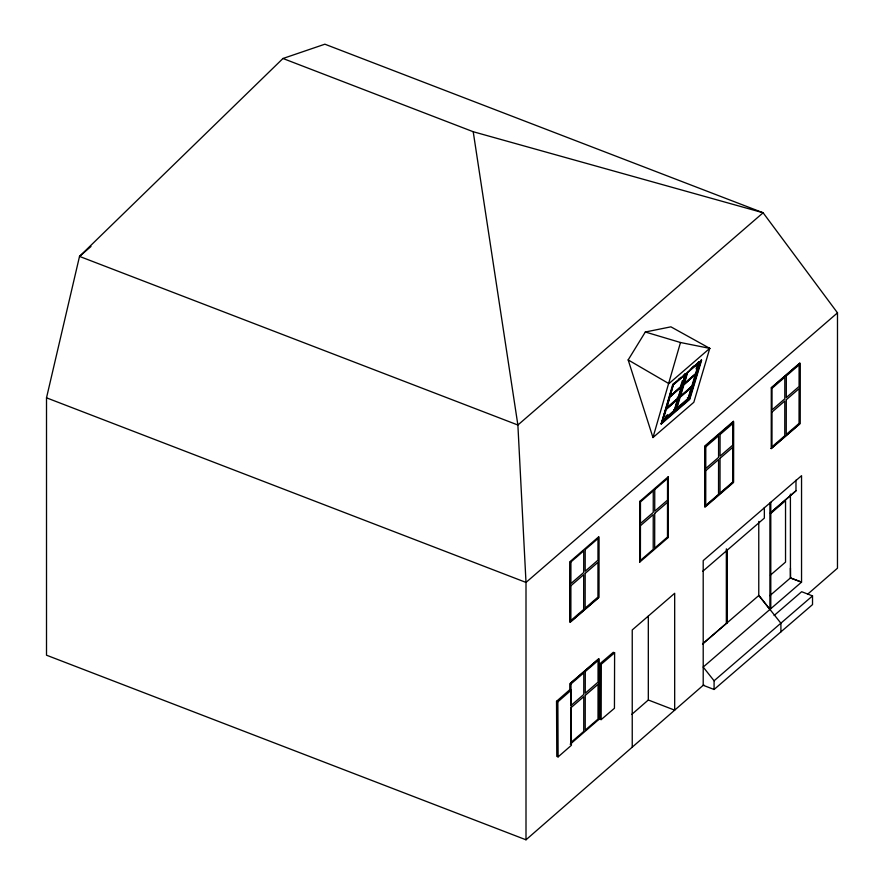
<?xml version="1.0" encoding="UTF-8"?>
<svg xmlns="http://www.w3.org/2000/svg" width="884" height="884" viewBox="0 0 884 884"><rect width="100%" height="100%" fill="white"/><g stroke="black" fill="none" stroke-linecap="round" stroke-linejoin="round"><path stroke-width="1.33" d="M570.191 561.506L570.125 622.226L598.678 597.562L598.667 536.842L570.191 561.506L570.125 622.226L598.667 597.584L598.733 536.831M570.257 690.371L570.257 683.476L598.811 658.801L598.744 719.532L570.202 744.195M668.205 476.785L668.205 537.527L639.673 562.169L639.729 501.449L668.205 476.785L668.216 537.494M758.77 521.427L758.77 595.407L769.909 609.452L769.909 503.018M770.793 608.689L770.793 502.256M771.235 448.553L771.29 387.833L799.777 363.169L799.777 423.878L771.235 448.553L799.777 423.878L799.843 363.158L771.29 387.833M769.909 595.628L790.44 577.937L790.406 494.112M599.993 663.674L599.827 719.123L601.142 719.631L614.446 708.261L614.612 652.812L613.297 652.304L599.993 663.674L601.308 664.182L614.612 652.812M601.142 719.631L601.308 664.182M703.797 684.769L526.002 839.8L46.509 655.199L46.509 397.822L79.516 256.404L282.968 58.488L324.881 44.2L763.113 212.768L837.491 312.848L837.468 568.202L807.7 594.159M709.775 348.373L680.492 342.517L652.967 437.547L628.17 359.921L645.32 332.008L670.912 326.837L709.775 348.373L693.829 402.286L652.967 437.547M661.221 424.011L673.111 384.761L701.642 360.153L689.741 399.391L661.221 424.011L672.79 384.341L674.824 382.584M665.586 410.088L662.392 420.629L674.227 410.419L677.829 398.551L674.558 410.839L662.713 421.049L666.315 409.182L678.15 398.971M680.923 385.325L681.907 386.584L678.304 398.452L666.47 408.662L669.343 397.701M669.895 395.855L673.497 383.999L670.227 396.275L681.741 385.645L685.332 373.788L682.061 386.065L670.227 396.275M666.47 408.662L670.061 396.805L681.907 386.584M682.282 380.849L681.089 384.805L682.061 386.065M691.664 386.617L679.818 396.828L676.227 408.695L688.061 398.474L691.664 386.617L688.393 398.894L676.547 409.115L675.575 407.856M680.382 394.993L683.575 384.441M690.293 369.512L699.167 361.843L695.896 374.131L684.061 384.341L686.934 373.379M676.547 409.115L680.15 397.248L691.984 387.037M695.41 374.23L691.818 386.087L680.304 396.728L683.896 384.86L695.41 374.23L684.559 383.59M684.061 384.341L687.653 372.484L699.498 362.263M696.117 368.915L698.117 362.318M683.73 383.921L695.575 373.711L699.167 361.843M680.304 396.728L692.15 386.507L695.741 374.65M660.889 423.591L689.421 398.971L701.321 359.733M556.533 701.31L569.815 689.708L571.141 690.216L571.395 745.289L558.113 756.892L556.798 756.384L556.533 701.31L557.859 701.819L571.141 690.216M631.751 714.427L648.315 699.995L648.315 616.126M91.008 246.47L79.516 256.404L517.88 425.016L763.113 212.768L473.216 131.727L282.968 58.488M837.491 312.848L526.002 582.423L526.002 839.8M774.108 615.518L801.644 591.716L812.518 595.904L812.529 604.59L714.084 689.487L703.211 685.288L703.2 560.622L801.545 475.702L801.545 582.136L703.2 667.066L714.084 680.791L714.084 689.487M812.518 595.904L714.084 680.791M709.753 348.373L668.901 383.634L628.17 359.921M678.901 379.07L680.934 377.302M692.15 367.633L694.183 365.877M674.481 383.148L679.409 378.893M683.354 375.49L685.332 373.788M673.818 384.418L685.653 374.208M666.138 408.242L677.984 398.032L681.575 386.164L670.061 396.805M677.829 398.551L666.315 409.182M665.685 416.386L667.652 414.684M795.998 490.797L770.362 512.919L795.987 490.786L795.976 480.178M702.857 571.208L764.351 518.101L764.351 507.493M770.417 513.737L785.533 500.698L785.533 562.102L770.417 575.13M645.32 332.008L680.514 342.517M790.44 577.926L801.545 582.136L790.495 577.959L790.418 568.114M46.509 397.822L526.002 582.423L517.88 425.016L473.216 131.727M648.315 699.995L674.68 710.161L674.68 593.297L632.237 629.949L632.237 747.168M687.409 397.634L688.393 398.894M677.332 397.192L678.304 398.452M673.575 409.568L674.558 410.839M557.859 701.819L558.113 756.892M780.915 631.916L780.904 623.231L758.881 595.451L702.504 644.016L727.223 622.679L727.223 549.472M727.201 549.638L727.201 622.833M726.339 548.853L726.339 623.441M639.673 501.427L639.673 562.169M598.744 719.554L598.744 658.812L570.202 683.465L570.202 690.36M570.898 585.738L570.865 620.513L583.661 609.452L583.694 574.677L570.898 585.738M570.92 561.948L570.898 583.573L583.705 572.512L583.727 550.887L570.92 561.948M570.976 707.708L570.942 742.483L583.738 731.422L583.771 696.647L570.976 707.708M570.998 683.918L570.976 705.543L583.771 694.481L583.794 672.857L570.998 683.918M585.175 573.407L585.142 608.17L597.938 597.109L597.971 562.334L585.175 573.407M585.197 549.616L585.175 571.241L597.971 560.18L597.993 538.555L585.197 549.616M585.241 695.376L585.208 730.151L598.015 719.09L598.048 684.315L585.241 695.376M585.274 671.586L585.252 693.211L598.048 682.15L598.07 660.525L585.274 671.586M640.447 525.682L640.403 560.456L653.21 549.384L653.243 514.621L640.447 525.682M640.469 501.891L640.447 523.516L653.243 512.455L653.265 490.83L640.469 501.891M654.712 513.339L654.679 548.113L667.486 537.052L667.519 502.278L654.712 513.339M654.746 489.559L654.724 511.184L667.519 500.123L667.542 478.498L654.746 489.559M705.056 446.409L705.001 507.129L733.543 482.465L733.609 421.734L705.056 446.409M705.775 470.642L705.73 505.416L718.537 494.355L718.57 459.581L705.775 470.642M705.797 446.851L705.775 468.476L718.57 457.415L718.593 435.79L705.797 446.851M720.04 458.299L720.007 493.073L732.814 482.012L732.847 447.238L720.04 458.299M720.073 434.519L720.051 456.144L732.847 445.083L732.869 423.458L720.073 434.519M772.008 412.066L771.975 446.829L784.771 435.768L784.804 400.993L772.008 412.066M772.03 388.275L772.008 409.9L784.804 398.839L784.826 377.214L772.03 388.275M786.285 399.723L786.241 434.497L799.048 423.436L799.081 388.662L786.285 399.723M786.307 375.943L786.285 397.568L799.081 386.496L799.103 364.871L786.307 375.943M733.389 421.337L704.846 445.978L704.857 506.687L733.389 482.045L733.389 421.337"/></g></svg>
